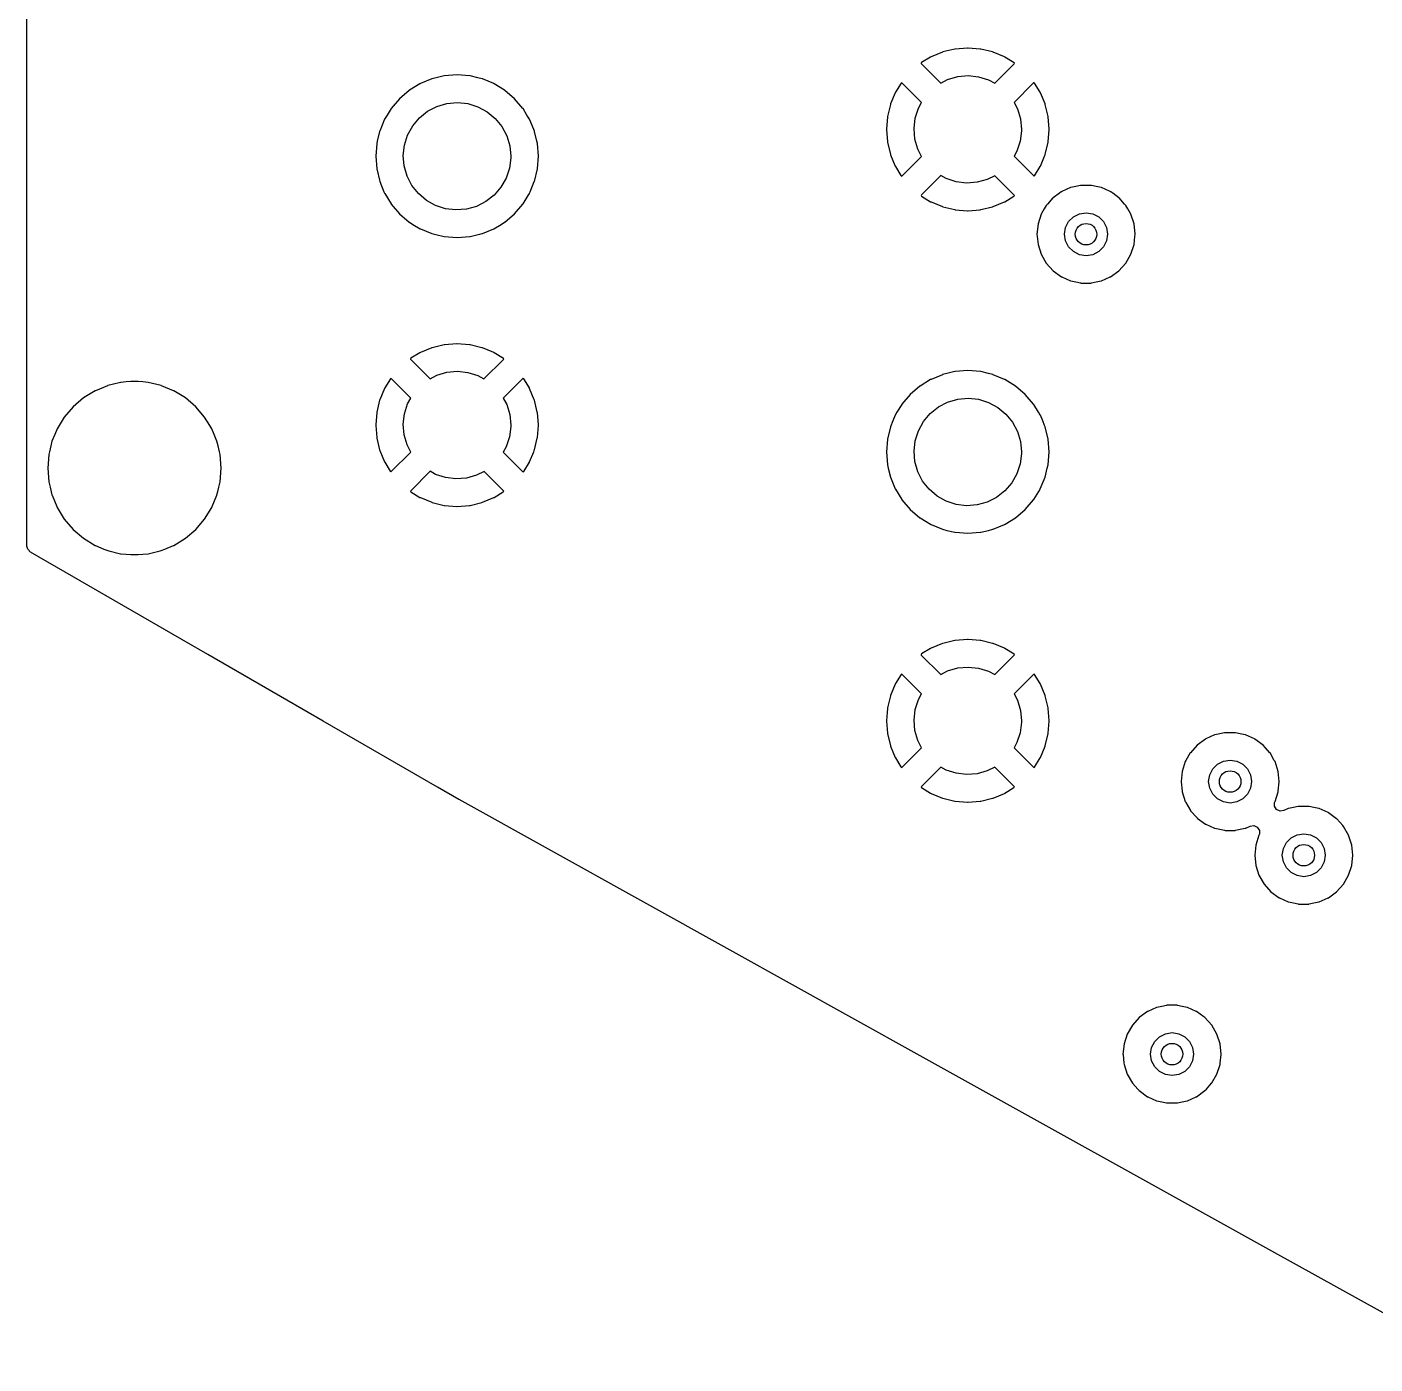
# Model space of a CAD drawing. Extents: x 4.45 to 6.55, y -4.25 to -1.83.
# Drawn here: x 4.449 to 5.436, y -4.251 to -3.271 of the extents above; entities that cross this region are included whole.
import ezdxf

# ---------------------------------------------------------------- set-up
doc = ezdxf.new("R2010")
doc.units = 0
doc.header["$MEASUREMENT"] = 0
doc.layers.add('BLACK', color=7, linetype='CONTINUOUS')

msp = doc.modelspace()

# ---------------------------------------------------------------- linework, layer by layer
at = {"layer": 'BLACK', "linetype": 'CONTINUOUS'}
for p, q in [((4.44882, -3.65166), (4.44882, -2.46346)), ((5.1376, -3.28692), (5.12867, -3.28762)), ((5.13799, -3.28692), (5.1376, -3.28692)), ((5.14692, -3.28762), (5.13799, -3.28692)), ((5.11059, -3.2935), (5.104, -3.29754)), ((5.11094, -3.29332), (5.11059, -3.2935)), ((5.11921, -3.28989), (5.11094, -3.29332)), ((5.11958, -3.28977), (5.11921, -3.28989)), ((5.12829, -3.28768), (5.11958, -3.28977)), ((5.12867, -3.28762), (5.12829, -3.28768)), ((5.1473, -3.28768), (5.14692, -3.28762)), ((5.15601, -3.28977), (5.1473, -3.28768)), ((5.15638, -3.28989), (5.15601, -3.28977)), ((5.16465, -3.29332), (5.15638, -3.28989)), ((5.165, -3.2935), (5.16465, -3.29332)), ((5.17174, -3.29763), (5.165, -3.2935)), ((4.76378, -3.30657), (4.75446, -3.3073)), ((4.7731, -3.3073), (4.76378, -3.30657)), ((5.104, -3.29754), (5.10363, -3.29795)), ((5.10363, -3.29795), (5.10377, -3.29829)), ((5.10377, -3.29829), (5.11805, -3.31257)), ((5.13042, -3.30778), (5.13807, -3.30709)), ((5.13807, -3.30709), (5.14571, -3.30789)), ((5.15753, -3.31258), (5.1717, -3.29841)), ((5.1717, -3.29841), (5.17195, -3.29795)), ((5.17196, -3.29793), (5.17174, -3.29763)), ((5.17195, -3.29795), (5.17196, -3.29793)), ((4.73657, -3.31316), (4.72893, -3.31784)), ((4.73673, -3.31306), (4.73657, -3.31316)), ((4.73691, -3.31299), (4.73673, -3.31306)), ((4.74519, -3.30956), (4.73691, -3.31299)), ((4.73691, -3.31299), (4.73691, -3.31299)), ((4.74537, -3.30948), (4.74519, -3.30956)), ((4.74519, -3.30956), (4.74519, -3.30956)), ((4.74853, -3.30873), (4.74537, -3.30948)), ((4.75427, -3.30735), (4.74853, -3.30873)), ((4.75446, -3.3073), (4.75427, -3.30735)), ((4.75427, -3.30735), (4.75427, -3.30735)), ((4.77329, -3.30735), (4.7731, -3.3073)), ((4.77903, -3.30873), (4.77329, -3.30735)), ((4.77329, -3.30735), (4.77329, -3.30735)), ((4.78219, -3.30948), (4.77903, -3.30873)), ((4.78237, -3.30956), (4.78219, -3.30948)), ((4.79065, -3.31299), (4.78237, -3.30956)), ((4.78237, -3.30956), (4.78237, -3.30956)), ((4.79083, -3.31306), (4.79065, -3.31299)), ((4.79065, -3.31299), (4.79065, -3.31299)), ((4.79099, -3.31316), (4.79083, -3.31306)), ((4.79863, -3.31784), (4.79099, -3.31316)), ((5.08896, -3.31252), (5.08483, -3.31925)), ((5.08926, -3.31229), (5.08896, -3.31252)), ((5.08975, -3.31256), (5.08926, -3.31229)), ((5.10393, -3.32673), (5.08975, -3.31256)), ((5.11805, -3.31257), (5.12305, -3.30995)), ((5.12305, -3.30995), (5.13042, -3.30778)), ((5.14571, -3.30789), (5.15305, -3.31016)), ((5.15305, -3.31016), (5.15753, -3.31258)), ((5.18596, -3.31244), (5.17168, -3.32672)), ((5.1863, -3.31229), (5.18596, -3.31244)), ((5.18672, -3.31266), (5.1863, -3.31229)), ((5.19076, -3.31925), (5.18672, -3.31266)), ((4.72165, -3.32402), (4.71558, -3.33113)), ((4.72876, -3.31795), (4.72165, -3.32402)), ((4.72893, -3.31784), (4.72876, -3.31795)), ((4.72893, -3.31784), (4.72893, -3.31784)), ((4.7564, -3.32747), (4.76405, -3.32677)), ((4.76405, -3.32677), (4.7717, -3.32758)), ((4.7988, -3.31795), (4.79863, -3.31784)), ((4.79863, -3.31784), (4.79863, -3.31784)), ((4.8059, -3.32402), (4.7988, -3.31795)), ((4.81198, -3.33113), (4.8059, -3.32402)), ((5.08466, -3.3196), (5.08123, -3.32787)), ((5.08483, -3.31925), (5.08466, -3.3196)), ((5.10161, -3.33095), (5.10393, -3.32673)), ((5.17168, -3.32672), (5.17419, -3.33145)), ((5.19093, -3.3196), (5.19076, -3.31925)), ((5.19436, -3.32787), (5.19093, -3.3196)), ((4.7126, -3.336), (4.7107, -3.3391)), ((4.71548, -3.33129), (4.7126, -3.336)), ((4.71558, -3.33113), (4.71548, -3.33129)), ((4.71548, -3.33129), (4.71548, -3.33129)), ((4.73623, -3.33801), (4.74222, -3.3332)), ((4.74222, -3.3332), (4.74903, -3.32964)), ((4.74903, -3.32964), (4.7564, -3.32747)), ((4.7717, -3.32758), (4.77904, -3.32985)), ((4.77904, -3.32985), (4.7858, -3.3335)), ((4.7858, -3.3335), (4.79172, -3.3384)), ((4.81208, -3.33129), (4.81198, -3.33113)), ((4.81496, -3.336), (4.81208, -3.33129)), ((4.81208, -3.33129), (4.81208, -3.33129)), ((4.81686, -3.3391), (4.81496, -3.336)), ((5.08111, -3.32824), (5.07902, -3.33695)), ((5.08123, -3.32787), (5.08111, -3.32824)), ((5.09929, -3.33827), (5.10161, -3.33095)), ((5.17419, -3.33145), (5.17642, -3.33881)), ((5.19448, -3.32824), (5.19436, -3.32787)), ((5.19657, -3.33695), (5.19448, -3.32824)), ((4.7107, -3.3391), (4.70712, -3.34773)), ((4.72759, -3.35063), (4.73129, -3.3439)), ((4.73129, -3.3439), (4.73623, -3.33801)), ((4.79172, -3.3384), (4.79657, -3.34435)), ((4.79657, -3.34435), (4.80018, -3.35114)), ((4.81999, -3.34665), (4.81686, -3.3391)), ((5.07896, -3.33733), (5.07826, -3.34626)), ((5.07826, -3.34626), (5.07826, -3.34665)), ((5.07902, -3.33695), (5.07896, -3.33733)), ((5.09843, -3.34591), (5.09929, -3.33827)), ((5.09907, -3.35356), (5.09843, -3.34591)), ((5.17642, -3.33881), (5.17717, -3.34646)), ((5.17717, -3.34646), (5.17715, -3.34756)), ((5.19663, -3.33733), (5.19657, -3.33695)), ((5.19733, -3.34626), (5.19663, -3.33733)), ((5.19733, -3.34665), (5.19733, -3.34626)), ((4.70535, -3.3551), (4.70494, -3.35682)), ((4.70708, -3.34792), (4.70535, -3.3551)), ((4.70712, -3.34773), (4.70708, -3.34792)), ((4.72527, -3.35796), (4.72759, -3.35063)), ((4.80018, -3.35114), (4.8024, -3.35849)), ((4.82044, -3.34773), (4.81999, -3.34665)), ((4.82048, -3.34792), (4.82044, -3.34773)), ((4.82221, -3.3551), (4.82048, -3.34792)), ((4.82262, -3.35682), (4.82221, -3.3551)), ((5.07826, -3.34665), (5.07896, -3.35558)), ((5.07896, -3.35558), (5.07902, -3.35596)), ((5.07902, -3.35596), (5.08111, -3.36467)), ((5.10119, -3.36095), (5.09907, -3.35356)), ((5.17619, -3.35518), (5.17376, -3.36247)), ((5.17715, -3.34756), (5.17619, -3.35518)), ((5.19448, -3.36467), (5.19657, -3.35596)), ((5.19657, -3.35596), (5.19663, -3.35558)), ((5.19663, -3.35558), (5.19733, -3.34665)), ((4.70494, -3.35682), (4.70421, -3.36614)), ((4.70421, -3.36614), (4.70494, -3.37546)), ((4.72441, -3.36559), (4.72527, -3.35796)), ((4.72506, -3.37325), (4.72441, -3.36559)), ((4.8024, -3.35849), (4.80315, -3.36614)), ((4.80315, -3.36614), (4.80313, -3.36724)), ((4.82335, -3.36614), (4.82262, -3.35682)), ((4.82262, -3.37546), (4.82335, -3.36614)), ((5.08111, -3.36467), (5.08123, -3.36504)), ((5.08123, -3.36504), (5.08466, -3.37331)), ((5.08963, -3.38048), (5.1039, -3.36621)), ((5.1039, -3.36621), (5.10119, -3.36095)), ((5.17376, -3.36247), (5.17166, -3.36618)), ((5.17166, -3.36618), (5.18584, -3.38036)), ((5.19093, -3.37331), (5.1939, -3.36614)), ((5.1939, -3.36614), (5.19436, -3.36504)), ((5.19436, -3.36504), (5.19448, -3.36467)), ((4.70494, -3.37546), (4.70712, -3.38455)), ((4.72717, -3.38063), (4.72506, -3.37325)), ((4.80217, -3.37486), (4.79975, -3.38216)), ((4.80313, -3.36724), (4.80217, -3.37486)), ((4.82044, -3.38455), (4.82262, -3.37546)), ((5.08466, -3.37331), (5.08483, -3.37366)), ((5.08483, -3.37366), (5.08888, -3.38025)), ((5.18663, -3.3804), (5.19076, -3.37366)), ((5.19076, -3.37366), (5.19093, -3.37331)), ((4.70712, -3.38455), (4.7072, -3.38473)), ((4.7072, -3.38473), (4.7072, -3.38473)), ((4.7072, -3.38473), (4.71024, -3.39208)), ((4.73069, -3.38747), (4.72717, -3.38063)), ((4.79975, -3.38216), (4.79595, -3.38884)), ((4.81732, -3.39208), (4.82036, -3.38473)), ((4.82036, -3.38473), (4.82044, -3.38455)), ((4.82036, -3.38473), (4.82036, -3.38473)), ((5.08888, -3.38025), (5.08929, -3.38063)), ((5.08929, -3.38063), (5.08963, -3.38048)), ((5.11807, -3.38032), (5.10389, -3.3945)), ((5.12203, -3.38253), (5.11807, -3.38032)), ((5.12934, -3.38491), (5.12203, -3.38253)), ((5.13697, -3.38582), (5.12934, -3.38491)), ((5.14463, -3.38523), (5.13697, -3.38582)), ((5.15203, -3.38316), (5.14463, -3.38523)), ((5.15756, -3.38037), (5.15203, -3.38316)), ((5.17182, -3.39462), (5.15756, -3.38037)), ((5.18584, -3.38036), (5.18633, -3.38062)), ((5.18633, -3.38062), (5.18663, -3.3804)), ((4.71024, -3.39208), (4.7107, -3.39319)), ((4.7107, -3.39319), (4.7108, -3.39335)), ((4.7108, -3.39335), (4.71548, -3.40099)), ((4.73546, -3.39349), (4.73069, -3.38747)), ((4.74131, -3.39847), (4.73546, -3.39349)), ((4.79093, -3.39465), (4.78488, -3.39938)), ((4.79595, -3.38884), (4.79093, -3.39465)), ((4.81208, -3.40099), (4.81576, -3.39499)), ((4.81576, -3.39499), (4.81676, -3.39335)), ((4.81676, -3.39335), (4.81686, -3.39319)), ((4.81686, -3.39319), (4.81732, -3.39208)), ((5.10389, -3.3945), (5.10363, -3.39499)), ((5.10363, -3.39499), (5.10385, -3.39529)), ((5.10385, -3.39529), (5.11059, -3.39942)), ((5.165, -3.39942), (5.17159, -3.39538)), ((5.17159, -3.39538), (5.17196, -3.39496)), ((5.17196, -3.39496), (5.17182, -3.39462)), ((5.20491, -3.39319), (5.20034, -3.3965)), ((5.20622, -3.39223), (5.20491, -3.39319)), ((5.20643, -3.39208), (5.20622, -3.39223)), ((5.20622, -3.39223), (5.20622, -3.39223)), ((5.20666, -3.39198), (5.20643, -3.39208)), ((5.21306, -3.38913), (5.20666, -3.39198)), ((5.20666, -3.39198), (5.20666, -3.39198)), ((5.2133, -3.38902), (5.21306, -3.38913)), ((5.21306, -3.38913), (5.21306, -3.38913)), ((5.21697, -3.38824), (5.2133, -3.38902)), ((5.2204, -3.38751), (5.21697, -3.38824)), ((5.22065, -3.38746), (5.2204, -3.38751)), ((5.2204, -3.38751), (5.2204, -3.38751)), ((5.22817, -3.38746), (5.22065, -3.38746)), ((5.22842, -3.38751), (5.22817, -3.38746)), ((5.23185, -3.38824), (5.22842, -3.38751)), ((5.22842, -3.38751), (5.22842, -3.38751)), ((5.23552, -3.38902), (5.23185, -3.38824)), ((5.23576, -3.38913), (5.23552, -3.38902)), ((5.24215, -3.39198), (5.23576, -3.38913)), ((5.23576, -3.38913), (5.23576, -3.38913)), ((5.24239, -3.39208), (5.24215, -3.39198)), ((5.24215, -3.39198), (5.24215, -3.39198)), ((5.2426, -3.39223), (5.24239, -3.39208)), ((5.24391, -3.39319), (5.2426, -3.39223)), ((5.2426, -3.39223), (5.2426, -3.39223)), ((5.24847, -3.3965), (5.24391, -3.39319)), ((4.71548, -3.40099), (4.71548, -3.40099)), ((4.71548, -3.40099), (4.71558, -3.40116)), ((4.71558, -3.40116), (4.72165, -3.40827)), ((4.74802, -3.40222), (4.74131, -3.39847)), ((4.75533, -3.40459), (4.74802, -3.40222)), ((4.76296, -3.4055), (4.75533, -3.40459)), ((4.77062, -3.40491), (4.76296, -3.4055)), ((4.77802, -3.40285), (4.77062, -3.40491)), ((4.78488, -3.39938), (4.77802, -3.40285)), ((4.8059, -3.40827), (4.81198, -3.40116)), ((4.81198, -3.40116), (4.81208, -3.40099)), ((4.81208, -3.40099), (4.81208, -3.40099)), ((5.11059, -3.39942), (5.11094, -3.39959)), ((5.11094, -3.39959), (5.11921, -3.40302)), ((5.11921, -3.40302), (5.11958, -3.40314)), ((5.11958, -3.40314), (5.12829, -3.40523)), ((5.12829, -3.40523), (5.12867, -3.40529)), ((5.12867, -3.40529), (5.1376, -3.406)), ((5.13799, -3.406), (5.14692, -3.40529)), ((5.14692, -3.40529), (5.1473, -3.40523)), ((5.1473, -3.40523), (5.15601, -3.40314)), ((5.15601, -3.40314), (5.15638, -3.40302)), ((5.15638, -3.40302), (5.16465, -3.39959)), ((5.16465, -3.39959), (5.165, -3.39942)), ((5.19385, -3.40463), (5.19183, -3.40812)), ((5.19531, -3.40209), (5.19385, -3.40463)), ((5.19615, -3.40116), (5.19531, -3.40209)), ((5.20017, -3.39669), (5.19615, -3.40116)), ((5.20034, -3.3965), (5.20017, -3.39669)), ((5.20017, -3.39669), (5.20017, -3.39669)), ((5.24865, -3.39669), (5.24847, -3.3965)), ((5.25267, -3.40116), (5.24865, -3.39669)), ((5.24865, -3.39669), (5.24865, -3.39669)), ((5.25351, -3.40209), (5.25267, -3.40116)), ((5.25497, -3.40463), (5.25351, -3.40209)), ((5.25699, -3.40812), (5.25497, -3.40463)), ((4.72165, -3.40827), (4.72876, -3.41434)), ((4.72876, -3.41434), (4.72893, -3.41444)), ((4.72893, -3.41444), (4.72893, -3.41444)), ((4.72893, -3.41444), (4.73149, -3.41601)), ((4.79607, -3.41601), (4.79863, -3.41444)), ((4.79863, -3.41444), (4.7988, -3.41434)), ((4.79863, -3.41444), (4.79863, -3.41444)), ((4.7988, -3.41434), (4.8059, -3.40827)), ((5.1376, -3.406), (5.13799, -3.406)), ((5.19155, -3.4086), (5.18923, -3.41575)), ((5.19183, -3.40812), (5.19155, -3.4086)), ((5.20943, -3.41836), (5.21167, -3.41397)), ((5.21167, -3.41397), (5.21515, -3.41049)), ((5.21515, -3.41049), (5.21954, -3.40825)), ((5.21954, -3.40825), (5.22441, -3.40748)), ((5.22441, -3.40748), (5.22928, -3.40825)), ((5.22928, -3.40825), (5.23367, -3.41049)), ((5.23367, -3.41049), (5.23715, -3.41397)), ((5.23715, -3.41397), (5.23939, -3.41836)), ((5.25726, -3.4086), (5.25699, -3.40812)), ((5.25959, -3.41575), (5.25726, -3.4086)), ((4.73149, -3.41601), (4.73673, -3.41922)), ((4.73673, -3.41922), (4.73691, -3.4193)), ((4.73691, -3.4193), (4.73691, -3.4193)), ((4.73691, -3.4193), (4.74519, -3.42272)), ((4.74519, -3.42272), (4.74537, -3.4228)), ((4.74537, -3.4228), (4.74823, -3.42349)), ((4.74823, -3.42349), (4.75427, -3.42494)), ((4.75427, -3.42494), (4.75427, -3.42494)), ((4.75427, -3.42494), (4.75446, -3.42498)), ((4.75446, -3.42498), (4.76378, -3.42572)), ((4.76378, -3.42572), (4.7731, -3.42498)), ((4.7731, -3.42498), (4.77329, -3.42494)), ((4.77329, -3.42494), (4.77933, -3.42349)), ((4.77329, -3.42494), (4.77329, -3.42494)), ((4.77933, -3.42349), (4.7804, -3.42323)), ((4.7804, -3.42323), (4.78219, -3.4228)), ((4.78219, -3.4228), (4.78237, -3.42272)), ((4.78237, -3.42272), (4.79065, -3.4193)), ((4.79065, -3.4193), (4.79083, -3.41922)), ((4.79065, -3.4193), (4.79065, -3.4193)), ((4.79083, -3.41922), (4.79607, -3.41601)), ((5.18923, -3.41575), (5.18844, -3.42323)), ((5.18844, -3.42323), (5.18847, -3.42349)), ((5.18847, -3.42349), (5.18863, -3.425)), ((5.18863, -3.425), (5.18923, -3.43071)), ((5.20866, -3.42323), (5.20943, -3.41836)), ((5.20943, -3.42809), (5.20866, -3.42323)), ((5.23939, -3.41836), (5.24016, -3.42323)), ((5.24016, -3.42323), (5.23939, -3.42809)), ((5.26037, -3.42323), (5.25959, -3.41575)), ((5.25959, -3.43071), (5.26019, -3.425)), ((5.26019, -3.425), (5.26035, -3.42349)), ((5.26035, -3.42349), (5.26037, -3.42323)), ((5.18923, -3.43071), (5.19155, -3.43786)), ((5.21167, -3.43248), (5.20943, -3.42809)), ((5.21515, -3.43597), (5.21167, -3.43248)), ((5.23715, -3.43248), (5.23367, -3.43597)), ((5.23939, -3.42809), (5.23715, -3.43248)), ((5.25726, -3.43786), (5.25959, -3.43071)), ((5.19155, -3.43786), (5.19531, -3.44437)), ((5.19531, -3.44437), (5.20034, -3.44996)), ((5.21954, -3.43821), (5.21515, -3.43597)), ((5.22441, -3.43898), (5.21954, -3.43821)), ((5.22928, -3.43821), (5.22441, -3.43898)), ((5.23367, -3.43597), (5.22928, -3.43821)), ((5.24847, -3.44996), (5.25351, -3.44437)), ((5.25351, -3.44437), (5.25726, -3.43786)), ((5.20034, -3.44996), (5.20643, -3.45437)), ((5.20643, -3.45437), (5.20666, -3.45448)), ((5.20666, -3.45448), (5.20666, -3.45448)), ((5.20666, -3.45448), (5.21306, -3.45733)), ((5.23576, -3.45733), (5.24215, -3.45448)), ((5.24215, -3.45448), (5.24239, -3.45437)), ((5.24215, -3.45448), (5.24215, -3.45448)), ((5.24239, -3.45437), (5.24847, -3.44996)), ((5.21306, -3.45733), (5.2133, -3.45743)), ((5.2133, -3.45743), (5.21697, -3.45821)), ((5.21697, -3.45821), (5.2204, -3.45894)), ((5.2204, -3.45894), (5.2204, -3.45894)), ((5.2204, -3.45894), (5.22065, -3.459)), ((5.22065, -3.459), (5.22817, -3.459)), ((5.22817, -3.459), (5.22842, -3.45894)), ((5.22842, -3.45894), (5.23185, -3.45821)), ((5.22842, -3.45894), (5.22842, -3.45894)), ((5.23185, -3.45821), (5.23552, -3.45743)), ((5.23552, -3.45743), (5.23576, -3.45733)), ((4.75427, -3.50422), (4.74557, -3.50631)), ((4.75466, -3.50416), (4.75427, -3.50422)), ((4.76359, -3.50345), (4.75466, -3.50416)), ((4.76397, -3.50345), (4.76359, -3.50345)), ((4.7729, -3.50416), (4.76397, -3.50345)), ((4.77329, -3.50422), (4.7729, -3.50416)), ((4.78199, -3.50631), (4.77329, -3.50422)), ((4.72998, -3.51407), (4.72961, -3.51448)), ((4.73658, -3.51003), (4.72998, -3.51407)), ((4.73692, -3.50985), (4.73658, -3.51003)), ((4.7452, -3.50643), (4.73692, -3.50985)), ((4.74557, -3.50631), (4.7452, -3.50643)), ((4.78236, -3.50643), (4.78199, -3.50631)), ((4.79064, -3.50985), (4.78236, -3.50643)), ((4.79098, -3.51003), (4.79064, -3.50985)), ((4.79772, -3.51416), (4.79098, -3.51003)), ((4.79795, -3.51446), (4.79772, -3.51416)), ((4.79793, -3.51448), (4.79795, -3.51446)), ((4.72961, -3.51448), (4.72976, -3.51483)), ((4.72976, -3.51483), (4.74403, -3.5291)), ((4.74903, -3.52649), (4.7564, -3.52432)), ((4.7564, -3.52432), (4.76405, -3.52362)), ((4.76405, -3.52362), (4.7717, -3.52443)), ((4.78351, -3.52912), (4.79768, -3.51495)), ((4.79768, -3.51495), (4.79793, -3.51448)), ((5.12829, -3.52388), (5.12254, -3.52526)), ((5.12848, -3.52384), (5.12829, -3.52388)), ((5.12829, -3.52388), (5.12829, -3.52388)), ((5.1378, -3.5231), (5.12848, -3.52384)), ((5.14711, -3.52384), (5.1378, -3.5231)), ((5.1473, -3.52388), (5.14711, -3.52384)), ((5.15305, -3.52526), (5.1473, -3.52388)), ((5.1473, -3.52388), (5.1473, -3.52388)), ((4.50775, -3.53415), (4.4989, -3.53781)), ((4.50793, -3.53407), (4.50775, -3.53415)), ((4.50775, -3.53415), (4.50775, -3.53415)), ((4.51126, -3.53327), (4.50793, -3.53407)), ((4.51743, -3.53179), (4.51126, -3.53327)), ((4.51762, -3.53175), (4.51743, -3.53179)), ((4.51743, -3.53179), (4.51743, -3.53179)), ((4.52155, -3.53144), (4.51762, -3.53175)), ((4.52497, -3.53117), (4.52155, -3.53144)), ((4.52507, -3.53116), (4.52497, -3.53117)), ((4.52497, -3.53117), (4.52497, -3.53117)), ((4.53005, -3.53116), (4.52507, -3.53116)), ((4.53014, -3.53117), (4.53005, -3.53116)), ((4.53357, -3.53144), (4.53014, -3.53117)), ((4.53014, -3.53117), (4.53014, -3.53117)), ((4.5375, -3.53175), (4.53357, -3.53144)), ((4.53769, -3.53179), (4.5375, -3.53175)), ((4.54386, -3.53327), (4.53769, -3.53179)), ((4.53769, -3.53179), (4.53769, -3.53179)), ((4.54719, -3.53407), (4.54386, -3.53327)), ((4.54737, -3.53415), (4.54719, -3.53407)), ((4.55622, -3.53781), (4.54737, -3.53415)), ((4.54737, -3.53415), (4.54737, -3.53415)), ((4.71495, -3.52905), (4.71082, -3.53579)), ((4.71525, -3.52883), (4.71495, -3.52905)), ((4.71574, -3.52909), (4.71525, -3.52883)), ((4.72991, -3.54327), (4.71574, -3.52909)), ((4.74403, -3.5291), (4.74903, -3.52649)), ((4.7717, -3.52443), (4.77904, -3.5267)), ((4.77904, -3.5267), (4.78351, -3.52912)), ((4.81194, -3.52897), (4.79766, -3.54325)), ((4.81229, -3.52882), (4.81194, -3.52897)), ((4.8127, -3.5292), (4.81229, -3.52882)), ((4.81674, -3.53579), (4.8127, -3.5292)), ((5.11058, -3.5297), (5.10294, -3.53438)), ((5.11075, -3.5296), (5.11058, -3.5297)), ((5.11093, -3.52952), (5.11075, -3.5296)), ((5.11921, -3.52609), (5.11093, -3.52952)), ((5.11093, -3.52952), (5.11093, -3.52952)), ((5.11939, -3.52602), (5.11921, -3.52609)), ((5.11921, -3.52609), (5.11921, -3.52609)), ((5.12254, -3.52526), (5.11939, -3.52602)), ((5.1562, -3.52602), (5.15305, -3.52526)), ((5.15638, -3.52609), (5.1562, -3.52602)), ((5.16466, -3.52952), (5.15638, -3.52609)), ((5.15638, -3.52609), (5.15638, -3.52609)), ((5.16484, -3.5296), (5.16466, -3.52952)), ((5.16466, -3.52952), (5.16466, -3.52952)), ((5.16501, -3.5297), (5.16484, -3.5296)), ((5.17265, -3.53438), (5.16501, -3.5297)), ((4.49022, -3.5431), (4.48264, -3.54957)), ((4.49872, -3.53789), (4.49022, -3.5431)), ((4.4989, -3.53781), (4.49872, -3.53789)), ((4.4989, -3.53781), (4.4989, -3.53781)), ((4.5564, -3.53789), (4.55622, -3.53781)), ((4.55622, -3.53781), (4.55622, -3.53781)), ((4.5649, -3.5431), (4.5564, -3.53789)), ((4.57248, -3.54957), (4.5649, -3.5431)), ((4.71064, -3.53614), (4.70722, -3.54441)), ((4.71082, -3.53579), (4.71064, -3.53614)), ((4.72759, -3.54748), (4.72991, -3.54327)), ((4.79766, -3.54325), (4.80018, -3.54799)), ((4.81692, -3.53614), (4.81674, -3.53579)), ((4.82034, -3.54441), (4.81692, -3.53614)), ((5.09567, -3.54055), (5.0896, -3.54766)), ((5.10278, -3.53448), (5.09567, -3.54055)), ((5.10294, -3.53438), (5.10278, -3.53448)), ((5.10294, -3.53438), (5.10294, -3.53438)), ((5.12305, -3.54617), (5.13042, -3.544)), ((5.13042, -3.544), (5.13807, -3.54331)), ((5.13807, -3.54331), (5.14571, -3.54411)), ((5.17281, -3.53448), (5.17265, -3.53438)), ((5.17265, -3.53438), (5.17265, -3.53438)), ((5.17992, -3.54055), (5.17281, -3.53448)), ((5.18599, -3.54766), (5.17992, -3.54055)), ((4.48264, -3.54957), (4.47617, -3.55715)), ((4.57895, -3.55715), (4.57248, -3.54957)), ((4.70494, -3.55387), (4.70424, -3.5628)), ((4.705, -3.55349), (4.70494, -3.55387)), ((4.7071, -3.54478), (4.705, -3.55349)), ((4.70722, -3.54441), (4.7071, -3.54478)), ((4.72527, -3.55481), (4.72759, -3.54748)), ((4.80018, -3.54799), (4.8024, -3.55535)), ((4.82046, -3.54478), (4.82034, -3.54441)), ((4.82255, -3.55349), (4.82046, -3.54478)), ((4.82262, -3.55387), (4.82255, -3.55349)), ((4.82332, -3.5628), (4.82262, -3.55387)), ((5.08593, -3.55366), (5.08471, -3.55563)), ((5.0895, -3.54783), (5.08593, -3.55366)), ((5.0896, -3.54766), (5.0895, -3.54783)), ((5.0895, -3.54783), (5.0895, -3.54783)), ((5.11025, -3.55455), (5.11624, -3.54973)), ((5.11624, -3.54973), (5.12305, -3.54617)), ((5.14571, -3.54411), (5.15305, -3.54638)), ((5.15305, -3.54638), (5.15981, -3.55004)), ((5.15981, -3.55004), (5.16573, -3.55494)), ((5.18609, -3.54783), (5.18599, -3.54766)), ((5.18966, -3.55366), (5.18609, -3.54783)), ((5.18609, -3.54783), (5.18609, -3.54783)), ((5.19088, -3.55563), (5.18966, -3.55366)), ((4.47617, -3.55715), (4.47096, -3.56565)), ((4.58265, -3.56319), (4.57895, -3.55715)), ((4.58416, -3.56565), (4.58265, -3.56319)), ((4.70424, -3.5628), (4.70424, -3.56319)), ((4.70424, -3.56319), (4.70494, -3.57211)), ((4.72441, -3.56244), (4.72527, -3.55481)), ((4.72506, -3.5701), (4.72441, -3.56244)), ((4.8024, -3.55535), (4.80315, -3.56299)), ((4.80315, -3.56299), (4.80313, -3.56409)), ((4.82262, -3.57211), (4.82332, -3.56319)), ((4.82332, -3.56319), (4.82332, -3.5628)), ((5.08294, -3.55992), (5.08114, -3.56427)), ((5.08464, -3.55581), (5.08294, -3.55992)), ((5.08471, -3.55563), (5.08464, -3.55581)), ((5.08464, -3.55581), (5.08464, -3.55581)), ((5.10161, -3.56717), (5.10531, -3.56043)), ((5.10531, -3.56043), (5.11025, -3.55455)), ((5.16573, -3.55494), (5.17059, -3.56089)), ((5.17059, -3.56089), (5.17419, -3.56767)), ((5.19095, -3.55581), (5.19088, -3.55563)), ((5.19265, -3.55992), (5.19095, -3.55581)), ((5.19095, -3.55581), (5.19095, -3.55581)), ((5.194, -3.56319), (5.19265, -3.55992)), ((5.19445, -3.56427), (5.194, -3.56319)), ((4.46925, -3.56977), (4.46715, -3.57486)), ((4.47089, -3.56583), (4.46925, -3.56977)), ((4.47096, -3.56565), (4.47089, -3.56583)), ((4.47089, -3.56583), (4.47089, -3.56583)), ((4.58423, -3.56583), (4.58416, -3.56565)), ((4.58586, -3.56977), (4.58423, -3.56583)), ((4.58423, -3.56583), (4.58423, -3.56583)), ((4.58797, -3.57486), (4.58586, -3.56977)), ((4.70494, -3.57211), (4.705, -3.5725)), ((4.705, -3.5725), (4.7071, -3.58121)), ((4.72717, -3.57749), (4.72506, -3.5701)), ((4.80217, -3.57171), (4.79975, -3.57901)), ((4.80313, -3.56409), (4.80217, -3.57171)), ((4.82046, -3.58121), (4.82255, -3.5725)), ((4.82255, -3.5725), (4.82262, -3.57211)), ((5.07896, -3.57336), (5.07822, -3.58268)), ((5.08114, -3.56427), (5.07896, -3.57336)), ((5.09929, -3.57449), (5.10161, -3.56717)), ((5.17419, -3.56767), (5.17642, -3.57503)), ((5.19664, -3.57336), (5.19445, -3.56427)), ((5.19737, -3.58268), (5.19664, -3.57336)), ((4.46532, -3.58248), (4.46482, -3.58455)), ((4.46635, -3.57819), (4.46532, -3.58248)), ((4.46715, -3.57486), (4.46635, -3.57819)), ((4.58877, -3.57819), (4.58797, -3.57486)), ((4.5898, -3.58248), (4.58877, -3.57819)), ((4.5903, -3.58455), (4.5898, -3.58248)), ((4.7071, -3.58121), (4.70722, -3.58158)), ((4.70722, -3.58158), (4.71064, -3.58985)), ((4.71562, -3.59701), (4.72988, -3.58275)), ((4.72988, -3.58275), (4.72717, -3.57749)), ((4.79975, -3.57901), (4.79764, -3.58271)), ((4.79764, -3.58271), (4.81182, -3.59689)), ((4.81692, -3.58985), (4.81989, -3.58268)), ((4.81989, -3.58268), (4.82034, -3.58158)), ((4.82034, -3.58158), (4.82046, -3.58121)), ((5.07822, -3.58268), (5.07896, -3.592)), ((5.09843, -3.58213), (5.09929, -3.57449)), ((5.09907, -3.58978), (5.09843, -3.58213)), ((5.17642, -3.57503), (5.17717, -3.58268)), ((5.17717, -3.58268), (5.17715, -3.58378)), ((5.19664, -3.592), (5.19737, -3.58268)), ((4.46482, -3.58455), (4.46404, -3.59449)), ((4.59108, -3.59449), (4.5903, -3.58455)), ((4.71064, -3.58985), (4.71082, -3.5902)), ((4.71082, -3.5902), (4.71486, -3.59679)), ((4.81261, -3.59693), (4.81674, -3.5902)), ((4.81674, -3.5902), (4.81692, -3.58985)), ((5.07896, -3.592), (5.079, -3.59219)), ((5.079, -3.59219), (5.079, -3.59219)), ((5.079, -3.59219), (5.07955, -3.59449)), ((5.10119, -3.59717), (5.09907, -3.58978)), ((5.17619, -3.5914), (5.17376, -3.59869)), ((5.17715, -3.58378), (5.17619, -3.5914)), ((5.19604, -3.59449), (5.19659, -3.59219)), ((5.19659, -3.59219), (5.19664, -3.592)), ((5.19659, -3.59219), (5.19659, -3.59219)), ((4.46404, -3.59449), (4.46482, -3.60443)), ((4.5903, -3.60443), (4.59108, -3.59449)), ((4.71486, -3.59679), (4.71527, -3.59716)), ((4.71527, -3.59716), (4.71562, -3.59701)), ((4.74406, -3.59686), (4.72988, -3.61104)), ((4.74802, -3.59907), (4.74406, -3.59686)), ((4.75533, -3.60144), (4.74802, -3.59907)), ((4.76296, -3.60235), (4.75533, -3.60144)), ((4.77062, -3.60176), (4.76296, -3.60235)), ((4.77802, -3.5997), (4.77062, -3.60176)), ((4.78355, -3.5969), (4.77802, -3.5997)), ((4.7978, -3.61115), (4.78355, -3.5969)), ((4.81182, -3.59689), (4.81231, -3.59716)), ((4.81231, -3.59716), (4.81261, -3.59693)), ((5.07955, -3.59449), (5.08114, -3.60109)), ((5.08114, -3.60109), (5.08471, -3.60972)), ((5.1047, -3.604), (5.10119, -3.59717)), ((5.17376, -3.59869), (5.16997, -3.60537)), ((5.19088, -3.60972), (5.19445, -3.60109)), ((5.19445, -3.60109), (5.19604, -3.59449)), ((4.46482, -3.60443), (4.46486, -3.60461)), ((4.46486, -3.60461), (4.46486, -3.60461)), ((4.46486, -3.60461), (4.46581, -3.60855)), ((4.46581, -3.60855), (4.46715, -3.61412)), ((4.58797, -3.61412), (4.5886, -3.61152)), ((4.5886, -3.61152), (4.58931, -3.60855)), ((4.58931, -3.60855), (4.59025, -3.60461)), ((4.59025, -3.60461), (4.5903, -3.60443)), ((4.59025, -3.60461), (4.59025, -3.60461)), ((4.72988, -3.61104), (4.72961, -3.61152)), ((4.72961, -3.61152), (4.72984, -3.61182)), ((4.72984, -3.61182), (4.73658, -3.61595)), ((4.79098, -3.61595), (4.79758, -3.61191)), ((4.79758, -3.61191), (4.79795, -3.6115)), ((4.79795, -3.6115), (4.7978, -3.61115)), ((5.08471, -3.60972), (5.08482, -3.60989)), ((5.08482, -3.60989), (5.0895, -3.61753)), ((5.10947, -3.61003), (5.1047, -3.604)), ((5.11533, -3.61501), (5.10947, -3.61003)), ((5.16495, -3.61119), (5.15889, -3.61592)), ((5.16997, -3.60537), (5.16495, -3.61119)), ((5.18609, -3.61753), (5.18977, -3.61152)), ((5.18977, -3.61152), (5.19077, -3.60989)), ((5.19077, -3.60989), (5.19088, -3.60972)), ((4.46715, -3.61412), (4.46722, -3.6143)), ((4.46722, -3.6143), (4.46722, -3.6143)), ((4.46722, -3.6143), (4.47063, -3.62253)), ((4.47063, -3.62253), (4.47096, -3.62333)), ((4.58416, -3.62333), (4.58449, -3.62253)), ((4.58449, -3.62253), (4.5879, -3.6143)), ((4.5879, -3.6143), (4.58797, -3.61412)), ((4.5879, -3.6143), (4.5879, -3.6143)), ((4.73658, -3.61595), (4.73692, -3.61613)), ((4.73692, -3.61613), (4.7452, -3.61956)), ((4.7452, -3.61956), (4.74557, -3.61968)), ((4.74557, -3.61968), (4.75427, -3.62177)), ((4.75427, -3.62177), (4.75466, -3.62183)), ((4.75466, -3.62183), (4.76359, -3.62253)), ((4.76359, -3.62253), (4.76397, -3.62253)), ((4.76397, -3.62253), (4.7729, -3.62183)), ((4.7729, -3.62183), (4.77329, -3.62177)), ((4.77329, -3.62177), (4.78199, -3.61968)), ((4.78199, -3.61968), (4.78236, -3.61956)), ((4.78236, -3.61956), (4.79064, -3.61613)), ((4.79064, -3.61613), (4.79098, -3.61595)), ((5.0895, -3.61753), (5.0895, -3.61753)), ((5.0895, -3.61753), (5.0896, -3.61769)), ((5.0896, -3.61769), (5.09567, -3.6248)), ((5.12203, -3.61875), (5.11533, -3.61501)), ((5.12934, -3.62113), (5.12203, -3.61875)), ((5.13697, -3.62204), (5.12934, -3.62113)), ((5.14463, -3.62145), (5.13697, -3.62204)), ((5.15203, -3.61938), (5.14463, -3.62145)), ((5.15889, -3.61592), (5.15203, -3.61938)), ((5.17992, -3.6248), (5.18599, -3.61769)), ((5.18599, -3.61769), (5.18609, -3.61753)), ((5.18609, -3.61753), (5.18609, -3.61753)), ((4.47096, -3.62333), (4.47617, -3.63183)), ((4.47617, -3.63183), (4.48264, -3.63941)), ((4.57248, -3.63941), (4.57895, -3.63183)), ((4.57895, -3.63183), (4.58416, -3.62333)), ((5.09567, -3.6248), (5.10278, -3.63087)), ((5.10278, -3.63087), (5.10294, -3.63097)), ((5.10294, -3.63097), (5.10294, -3.63097)), ((5.10294, -3.63097), (5.11049, -3.6356)), ((5.1651, -3.6356), (5.17265, -3.63097)), ((5.17265, -3.63097), (5.17281, -3.63087)), ((5.17265, -3.63097), (5.17265, -3.63097)), ((5.17281, -3.63087), (5.17992, -3.6248)), ((4.48264, -3.63941), (4.49022, -3.64588)), ((4.5649, -3.64588), (4.57248, -3.63941)), ((5.11049, -3.6356), (5.11075, -3.63576)), ((5.11075, -3.63576), (5.11093, -3.63583)), ((5.11093, -3.63583), (5.11093, -3.63583)), ((5.11093, -3.63583), (5.11921, -3.63926)), ((5.11921, -3.63926), (5.11939, -3.63933)), ((5.11939, -3.63933), (5.12254, -3.64009)), ((5.12254, -3.64009), (5.12829, -3.64147)), ((5.12829, -3.64147), (5.12829, -3.64147)), ((5.12829, -3.64147), (5.12848, -3.64152)), ((5.12848, -3.64152), (5.1378, -3.64225)), ((5.1378, -3.64225), (5.14711, -3.64152)), ((5.14711, -3.64152), (5.1473, -3.64147)), ((5.1473, -3.64147), (5.15305, -3.64009)), ((5.1473, -3.64147), (5.1473, -3.64147)), ((5.15305, -3.64009), (5.1562, -3.63933)), ((5.1562, -3.63933), (5.15638, -3.63926)), ((5.15638, -3.63926), (5.16466, -3.63583)), ((5.16466, -3.63583), (5.16484, -3.63576)), ((5.16466, -3.63583), (5.16466, -3.63583)), ((5.16484, -3.63576), (5.1651, -3.6356)), ((4.44937, -3.65393), (4.44882, -3.65166)), ((4.49022, -3.64588), (4.49872, -3.65109)), ((4.49872, -3.65109), (4.4989, -3.65116)), ((4.4989, -3.65116), (4.4989, -3.65116)), ((4.4989, -3.65116), (4.50521, -3.65378)), ((4.5499, -3.65378), (4.55622, -3.65116)), ((4.55622, -3.65116), (4.5564, -3.65109)), ((4.55622, -3.65116), (4.55622, -3.65116)), ((4.5564, -3.65109), (4.5649, -3.64588)), ((4.4513, -3.65595), (4.44937, -3.65393)), ((4.58132, -3.73102), (4.4513, -3.65595)), ((4.50521, -3.65378), (4.50793, -3.6549)), ((4.50793, -3.6549), (4.50875, -3.6551)), ((4.50875, -3.6551), (4.51743, -3.65718)), ((4.51743, -3.65718), (4.51743, -3.65718)), ((4.51743, -3.65718), (4.51762, -3.65723)), ((4.51762, -3.65723), (4.52155, -3.65754)), ((4.52155, -3.65754), (4.52497, -3.65781)), ((4.52497, -3.65781), (4.52497, -3.65781)), ((4.52497, -3.65781), (4.52507, -3.65781)), ((4.52507, -3.65781), (4.53005, -3.65781)), ((4.53005, -3.65781), (4.53014, -3.65781)), ((4.53014, -3.65781), (4.53357, -3.65754)), ((4.53014, -3.65781), (4.53014, -3.65781)), ((4.53357, -3.65754), (4.5375, -3.65723)), ((4.5375, -3.65723), (4.53769, -3.65718)), ((4.53769, -3.65718), (4.54637, -3.6551)), ((4.53769, -3.65718), (4.53769, -3.65718)), ((4.54637, -3.6551), (4.54719, -3.6549)), ((4.54719, -3.6549), (4.5499, -3.65378)), ((5.12829, -3.72075), (5.11958, -3.72284)), ((5.12867, -3.72069), (5.12829, -3.72075)), ((5.1376, -3.71999), (5.12867, -3.72069)), ((5.13799, -3.71999), (5.1376, -3.71999)), ((5.14692, -3.72069), (5.13799, -3.71999)), ((5.1473, -3.72075), (5.14692, -3.72069)), ((5.15601, -3.72284), (5.1473, -3.72075)), ((4.66567, -3.77972), (4.58132, -3.73102)), ((5.104, -3.73061), (5.10363, -3.73102)), ((5.10363, -3.73102), (5.10377, -3.73136)), ((5.10377, -3.73136), (5.11805, -3.74564)), ((5.11059, -3.72657), (5.104, -3.73061)), ((5.11094, -3.72639), (5.11059, -3.72657)), ((5.11921, -3.72296), (5.11094, -3.72639)), ((5.11958, -3.72284), (5.11921, -3.72296)), ((5.15638, -3.72296), (5.15601, -3.72284)), ((5.16465, -3.72639), (5.15638, -3.72296)), ((5.15753, -3.74565), (5.1717, -3.73148)), ((5.165, -3.72657), (5.16465, -3.72639)), ((5.17174, -3.7307), (5.165, -3.72657)), ((5.1717, -3.73148), (5.17195, -3.73102)), ((5.17196, -3.731), (5.17174, -3.7307)), ((5.17195, -3.73102), (5.17196, -3.731)), ((5.12305, -3.74302), (5.13042, -3.74085)), ((5.13042, -3.74085), (5.13807, -3.74016)), ((5.13807, -3.74016), (5.14571, -3.74096)), ((5.14571, -3.74096), (5.15305, -3.74323)), ((5.08896, -3.74559), (5.08483, -3.75232)), ((5.08926, -3.74536), (5.08896, -3.74559)), ((5.08975, -3.74563), (5.08926, -3.74536)), ((5.10393, -3.7598), (5.08975, -3.74563)), ((5.11805, -3.74564), (5.12305, -3.74302)), ((5.15305, -3.74323), (5.15753, -3.74565)), ((5.18596, -3.74551), (5.17168, -3.75979)), ((5.1863, -3.74536), (5.18596, -3.74551)), ((5.18672, -3.74573), (5.1863, -3.74536)), ((5.19076, -3.75232), (5.18672, -3.74573)), ((5.08123, -3.76094), (5.08111, -3.76131)), ((5.08466, -3.75267), (5.08123, -3.76094)), ((5.08483, -3.75232), (5.08466, -3.75267)), ((5.10161, -3.76402), (5.10393, -3.7598)), ((5.17168, -3.75979), (5.17419, -3.76452)), ((5.19093, -3.75267), (5.19076, -3.75232)), ((5.19436, -3.76094), (5.19093, -3.75267)), ((5.19448, -3.76131), (5.19436, -3.76094)), ((5.07896, -3.77041), (5.07826, -3.77933)), ((5.07902, -3.77002), (5.07896, -3.77041)), ((5.08111, -3.76131), (5.07902, -3.77002)), ((5.09929, -3.77134), (5.10161, -3.76402)), ((5.17419, -3.76452), (5.17642, -3.77188)), ((5.19657, -3.77002), (5.19448, -3.76131)), ((5.19663, -3.77041), (5.19657, -3.77002)), ((5.19733, -3.77933), (5.19663, -3.77041)), ((4.74939, -3.82806), (4.66567, -3.77972)), ((5.07826, -3.77933), (5.07826, -3.77972)), ((5.07826, -3.77972), (5.07896, -3.78865)), ((5.09843, -3.77898), (5.09929, -3.77134)), ((5.09907, -3.78663), (5.09843, -3.77898)), ((5.17715, -3.78063), (5.17619, -3.78825)), ((5.17642, -3.77188), (5.17717, -3.77953)), ((5.17717, -3.77953), (5.17715, -3.78063)), ((5.19663, -3.78865), (5.19733, -3.77972)), ((5.19733, -3.77972), (5.19733, -3.77933)), ((5.07896, -3.78865), (5.07902, -3.78903)), ((5.07902, -3.78903), (5.08111, -3.79774)), ((5.10119, -3.79402), (5.09907, -3.78663)), ((5.17619, -3.78825), (5.17376, -3.79554)), ((5.19448, -3.79774), (5.19657, -3.78903)), ((5.19657, -3.78903), (5.19663, -3.78865)), ((5.31857, -3.78992), (5.31218, -3.79276)), ((5.31881, -3.78981), (5.31857, -3.78992)), ((5.31857, -3.78992), (5.31857, -3.78992)), ((5.32248, -3.78903), (5.31881, -3.78981)), ((5.32591, -3.7883), (5.32248, -3.78903)), ((5.32616, -3.78825), (5.32591, -3.7883)), ((5.32591, -3.7883), (5.32591, -3.7883)), ((5.33368, -3.78825), (5.32616, -3.78825)), ((5.33393, -3.7883), (5.33368, -3.78825)), ((5.33736, -3.78903), (5.33393, -3.7883)), ((5.33393, -3.7883), (5.33393, -3.7883)), ((5.34103, -3.78981), (5.33736, -3.78903)), ((5.34127, -3.78992), (5.34103, -3.78981)), ((5.34767, -3.79276), (5.34127, -3.78992)), ((5.34127, -3.78992), (5.34127, -3.78992)), ((5.08111, -3.79774), (5.08123, -3.79811)), ((5.08123, -3.79811), (5.08466, -3.80638)), ((5.08963, -3.81355), (5.1039, -3.79929)), ((5.1039, -3.79929), (5.10119, -3.79402)), ((5.17376, -3.79554), (5.17166, -3.79925)), ((5.17166, -3.79925), (5.18584, -3.81343)), ((5.19093, -3.80638), (5.19436, -3.79811)), ((5.19436, -3.79811), (5.19448, -3.79774)), ((5.30586, -3.79729), (5.30083, -3.80288)), ((5.31194, -3.79287), (5.30586, -3.79729)), ((5.31218, -3.79276), (5.31194, -3.79287)), ((5.31218, -3.79276), (5.31218, -3.79276)), ((5.3479, -3.79287), (5.34767, -3.79276)), ((5.34767, -3.79276), (5.34767, -3.79276)), ((5.35399, -3.79729), (5.3479, -3.79287)), ((5.35572, -3.79921), (5.35399, -3.79729)), ((5.35902, -3.80288), (5.35572, -3.79921)), ((5.08466, -3.80638), (5.08483, -3.80673)), ((5.08483, -3.80673), (5.08888, -3.81332)), ((5.18663, -3.81347), (5.19076, -3.80673)), ((5.19076, -3.80673), (5.19093, -3.80638)), ((5.29707, -3.80939), (5.29474, -3.81654)), ((5.29756, -3.80853), (5.29707, -3.80939)), ((5.3007, -3.8031), (5.29756, -3.80853)), ((5.30083, -3.80288), (5.3007, -3.8031)), ((5.32066, -3.81128), (5.32505, -3.80904)), ((5.32505, -3.80904), (5.32992, -3.80827)), ((5.32992, -3.80827), (5.33479, -3.80904)), ((5.33479, -3.80904), (5.33918, -3.81128)), ((5.35915, -3.8031), (5.35902, -3.80288)), ((5.36228, -3.80853), (5.35915, -3.8031)), ((5.36278, -3.80939), (5.36228, -3.80853)), ((5.3651, -3.81654), (5.36278, -3.80939)), ((5.08888, -3.81332), (5.08929, -3.8137)), ((5.08929, -3.8137), (5.08963, -3.81355)), ((5.11807, -3.81339), (5.10389, -3.82757)), ((5.12203, -3.8156), (5.11807, -3.81339)), ((5.12934, -3.81798), (5.12203, -3.8156)), ((5.13697, -3.81889), (5.12934, -3.81798)), ((5.14463, -3.8183), (5.13697, -3.81889)), ((5.15203, -3.81623), (5.14463, -3.8183)), ((5.15756, -3.81344), (5.15203, -3.81623)), ((5.17182, -3.82769), (5.15756, -3.81344)), ((5.18584, -3.81343), (5.18633, -3.81369)), ((5.18633, -3.81369), (5.18663, -3.81347)), ((5.29474, -3.81654), (5.29396, -3.82402)), ((5.31417, -3.82402), (5.31494, -3.81915)), ((5.31494, -3.81915), (5.31718, -3.81476)), ((5.31718, -3.81476), (5.32066, -3.81128)), ((5.33918, -3.81128), (5.34266, -3.81476)), ((5.34266, -3.81476), (5.3449, -3.81915)), ((5.3449, -3.81915), (5.34567, -3.82402)), ((5.36589, -3.82402), (5.3651, -3.81654)), ((4.76519, -3.83718), (4.74939, -3.82806)), ((5.10389, -3.82757), (5.10363, -3.82806)), ((5.10363, -3.82806), (5.10385, -3.82836)), ((5.10385, -3.82836), (5.11059, -3.83249)), ((5.165, -3.83249), (5.17159, -3.82845)), ((5.17159, -3.82845), (5.17196, -3.82804)), ((5.17196, -3.82804), (5.17182, -3.82769)), ((5.29396, -3.82402), (5.29398, -3.82427)), ((5.29398, -3.82427), (5.29469, -3.83099)), ((5.31494, -3.82888), (5.31417, -3.82402)), ((5.31718, -3.83327), (5.31494, -3.82888)), ((5.3449, -3.82888), (5.34266, -3.83327)), ((5.34567, -3.82402), (5.3449, -3.82888)), ((5.36515, -3.83099), (5.36586, -3.82427)), ((5.36586, -3.82427), (5.36589, -3.82402)), ((4.76526, -3.83722), (4.76519, -3.83718)), ((4.96387, -3.94755), (4.76526, -3.83722)), ((5.11059, -3.83249), (5.11094, -3.83266)), ((5.11094, -3.83266), (5.11921, -3.83609)), ((5.11921, -3.83609), (5.11958, -3.83621)), ((5.11958, -3.83621), (5.12829, -3.8383)), ((5.12829, -3.8383), (5.12867, -3.83836)), ((5.12867, -3.83836), (5.1376, -3.83907)), ((5.1376, -3.83907), (5.13799, -3.83907)), ((5.13799, -3.83907), (5.14692, -3.83836)), ((5.14692, -3.83836), (5.1473, -3.8383)), ((5.1473, -3.8383), (5.15601, -3.83621)), ((5.15601, -3.83621), (5.15638, -3.83609)), ((5.15638, -3.83609), (5.16465, -3.83266)), ((5.16465, -3.83266), (5.165, -3.83249)), ((5.29469, -3.83099), (5.29474, -3.83149)), ((5.29474, -3.83149), (5.29707, -3.83864)), ((5.29707, -3.83864), (5.2972, -3.83887)), ((5.2972, -3.83887), (5.2972, -3.83887)), ((5.2972, -3.83887), (5.29746, -3.83933)), ((5.29746, -3.83933), (5.30083, -3.84516)), ((5.32066, -3.83676), (5.31718, -3.83327)), ((5.32505, -3.83899), (5.32066, -3.83676)), ((5.32992, -3.83976), (5.32505, -3.83899)), ((5.33479, -3.83899), (5.32992, -3.83976)), ((5.33918, -3.83676), (5.33479, -3.83899)), ((5.34266, -3.83327), (5.33918, -3.83676)), ((5.36246, -3.84213), (5.36248, -3.83933)), ((5.36248, -3.83933), (5.36267, -3.83883)), ((5.36267, -3.83883), (5.36278, -3.83864)), ((5.36278, -3.83864), (5.3651, -3.83149)), ((5.3651, -3.83149), (5.36515, -3.83099)), ((5.30083, -3.84516), (5.301, -3.84535)), ((5.301, -3.84535), (5.301, -3.84535)), ((5.301, -3.84535), (5.30568, -3.85055)), ((5.36394, -3.84449), (5.36246, -3.84213)), ((5.36648, -3.84568), (5.36394, -3.84449)), ((5.36925, -3.84531), (5.36648, -3.84568)), ((5.37251, -3.84385), (5.36925, -3.84531)), ((5.37274, -3.84375), (5.37251, -3.84385)), ((5.37251, -3.84385), (5.37251, -3.84385)), ((5.37642, -3.84297), (5.37274, -3.84375)), ((5.37984, -3.84224), (5.37642, -3.84297)), ((5.3801, -3.84219), (5.37984, -3.84224)), ((5.37984, -3.84224), (5.37984, -3.84224)), ((5.38762, -3.84219), (5.3801, -3.84219)), ((5.38787, -3.84224), (5.38762, -3.84219)), ((5.39129, -3.84297), (5.38787, -3.84224)), ((5.38787, -3.84224), (5.38787, -3.84224)), ((5.39497, -3.84375), (5.39129, -3.84297)), ((5.39521, -3.84385), (5.39497, -3.84375)), ((5.4016, -3.8467), (5.39521, -3.84385)), ((5.39521, -3.84385), (5.39521, -3.84385)), ((5.40184, -3.84681), (5.4016, -3.8467)), ((5.4016, -3.8467), (5.4016, -3.8467)), ((5.40205, -3.84696), (5.40184, -3.84681)), ((5.40402, -3.84839), (5.40205, -3.84696)), ((5.40205, -3.84696), (5.40205, -3.84696)), ((5.40792, -3.85123), (5.40402, -3.84839)), ((5.30568, -3.85055), (5.30586, -3.85074)), ((5.30586, -3.85074), (5.31194, -3.85516)), ((5.31194, -3.85516), (5.31218, -3.85527)), ((5.31218, -3.85527), (5.31218, -3.85527)), ((5.31218, -3.85527), (5.31857, -3.85811)), ((5.31857, -3.85811), (5.31881, -3.85822)), ((5.31881, -3.85822), (5.32248, -3.859)), ((5.32248, -3.859), (5.32591, -3.85973)), ((5.32591, -3.85973), (5.32591, -3.85973)), ((5.32591, -3.85973), (5.32616, -3.85978)), ((5.32616, -3.85978), (5.33368, -3.85978)), ((5.33368, -3.85978), (5.33393, -3.85973)), ((5.33393, -3.85973), (5.33736, -3.859)), ((5.33393, -3.85973), (5.33393, -3.85973)), ((5.33736, -3.859), (5.34103, -3.85822)), ((5.34103, -3.85822), (5.34138, -3.85807)), ((5.34138, -3.85807), (5.34453, -3.85666)), ((5.34453, -3.85666), (5.3473, -3.85629)), ((5.3473, -3.85629), (5.34983, -3.85748)), ((5.34983, -3.85748), (5.35132, -3.85984)), ((5.35132, -3.85984), (5.3513, -3.86264)), ((5.4081, -3.85142), (5.40792, -3.85123)), ((5.41248, -3.85629), (5.4081, -3.85142)), ((5.4081, -3.85142), (5.4081, -3.85142)), ((5.41295, -3.85681), (5.41248, -3.85629)), ((5.41671, -3.86332), (5.41295, -3.85681)), ((5.351, -3.86332), (5.34868, -3.87048)), ((5.35111, -3.86314), (5.351, -3.86332)), ((5.3513, -3.86264), (5.35111, -3.86314)), ((5.36888, -3.87309), (5.37112, -3.8687)), ((5.37112, -3.8687), (5.3746, -3.86521)), ((5.3746, -3.86521), (5.37899, -3.86298)), ((5.37899, -3.86298), (5.38386, -3.8622)), ((5.38386, -3.8622), (5.38872, -3.86298)), ((5.38872, -3.86298), (5.39311, -3.86521)), ((5.39311, -3.86521), (5.3966, -3.8687)), ((5.3966, -3.8687), (5.39884, -3.87309)), ((5.41904, -3.87048), (5.41671, -3.86332)), ((5.34868, -3.87048), (5.34789, -3.87795)), ((5.34789, -3.87795), (5.34868, -3.88543)), ((5.36811, -3.87795), (5.36888, -3.87309)), ((5.36888, -3.88282), (5.36811, -3.87795)), ((5.39884, -3.87309), (5.39961, -3.87795)), ((5.39961, -3.87795), (5.39884, -3.88282)), ((5.41982, -3.87795), (5.41904, -3.87048)), ((5.41904, -3.88543), (5.41982, -3.87795)), ((5.34868, -3.88543), (5.351, -3.89258)), ((5.37112, -3.88721), (5.36888, -3.88282)), ((5.3746, -3.89069), (5.37112, -3.88721)), ((5.3966, -3.88721), (5.39311, -3.89069)), ((5.39884, -3.88282), (5.3966, -3.88721)), ((5.41671, -3.89258), (5.41904, -3.88543)), ((5.351, -3.89258), (5.35476, -3.89909)), ((5.35476, -3.89909), (5.35979, -3.90468)), ((5.37899, -3.89293), (5.3746, -3.89069)), ((5.38386, -3.8937), (5.37899, -3.89293)), ((5.38872, -3.89293), (5.38386, -3.8937)), ((5.39311, -3.89069), (5.38872, -3.89293)), ((5.40792, -3.90468), (5.41295, -3.89909)), ((5.41295, -3.89909), (5.41671, -3.89258)), ((5.35979, -3.90468), (5.36588, -3.9091)), ((5.36588, -3.9091), (5.36611, -3.9092)), ((5.36611, -3.9092), (5.36611, -3.9092)), ((5.36611, -3.9092), (5.37251, -3.91205)), ((5.39521, -3.91205), (5.4016, -3.9092)), ((5.4016, -3.9092), (5.40184, -3.9091)), ((5.4016, -3.9092), (5.4016, -3.9092)), ((5.40184, -3.9091), (5.40792, -3.90468)), ((5.37251, -3.91205), (5.37274, -3.91216)), ((5.37274, -3.91216), (5.37642, -3.91294)), ((5.37642, -3.91294), (5.37984, -3.91367)), ((5.37984, -3.91367), (5.37984, -3.91367)), ((5.37984, -3.91367), (5.3801, -3.91372)), ((5.3801, -3.91372), (5.38762, -3.91372)), ((5.38762, -3.91372), (5.38787, -3.91367)), ((5.38787, -3.91367), (5.39129, -3.91294)), ((5.38787, -3.91367), (5.38787, -3.91367)), ((5.39129, -3.91294), (5.39497, -3.91216)), ((5.39497, -3.91216), (5.39521, -3.91205)), ((5.10079, -4.02362), (4.96387, -3.94755)), ((5.28339, -3.98791), (5.27997, -3.98864)), ((5.28364, -3.98785), (5.28339, -3.98791)), ((5.28339, -3.98791), (5.28339, -3.98791)), ((5.29116, -3.98785), (5.28364, -3.98785)), ((5.29141, -3.98791), (5.29116, -3.98785)), ((5.29142, -3.98791), (5.29141, -3.98791)), ((5.29484, -3.98864), (5.29142, -3.98791)), ((5.26334, -3.9969), (5.25831, -4.00248)), ((5.26942, -3.99248), (5.26334, -3.9969)), ((5.26966, -3.99237), (5.26942, -3.99248)), ((5.27605, -3.98952), (5.26966, -3.99237)), ((5.26966, -3.99237), (5.26966, -3.99237)), ((5.27629, -3.98942), (5.27605, -3.98952)), ((5.27605, -3.98952), (5.27605, -3.98952)), ((5.27997, -3.98864), (5.27629, -3.98942)), ((5.29852, -3.98942), (5.29484, -3.98864)), ((5.29875, -3.98952), (5.29852, -3.98942)), ((5.30515, -3.99237), (5.29875, -3.98952)), ((5.29875, -3.98952), (5.29875, -3.98952)), ((5.30538, -3.99248), (5.30515, -3.99237)), ((5.30515, -3.99237), (5.30515, -3.99237)), ((5.31059, -3.99626), (5.30538, -3.99248)), ((5.31147, -3.9969), (5.31059, -3.99626)), ((5.3165, -4.00248), (5.31147, -3.9969)), ((5.25831, -4.00248), (5.25455, -4.00899)), ((5.28254, -4.00864), (5.2874, -4.00787)), ((5.2874, -4.00787), (5.29227, -4.00864)), ((5.32026, -4.00899), (5.3165, -4.00248)), ((5.25222, -4.01614), (5.25144, -4.02362)), ((5.25455, -4.00899), (5.25222, -4.01614)), ((5.27242, -4.01876), (5.27466, -4.01437)), ((5.27466, -4.01437), (5.27815, -4.01088)), ((5.27815, -4.01088), (5.28254, -4.00864)), ((5.29227, -4.00864), (5.29666, -4.01088)), ((5.29666, -4.01088), (5.30014, -4.01437)), ((5.30014, -4.01437), (5.30238, -4.01876)), ((5.32258, -4.01614), (5.32026, -4.00899)), ((5.32337, -4.02362), (5.32258, -4.01614)), ((5.36052, -4.16792), (5.10079, -4.02362)), ((5.25144, -4.02362), (5.25146, -4.02388)), ((5.25146, -4.02388), (5.25213, -4.03023)), ((5.27165, -4.02362), (5.27242, -4.01876)), ((5.27242, -4.02849), (5.27165, -4.02362)), ((5.30238, -4.01876), (5.30315, -4.02362)), ((5.30315, -4.02362), (5.30238, -4.02849)), ((5.32267, -4.03023), (5.32334, -4.02388)), ((5.32334, -4.02388), (5.32337, -4.02362)), ((5.25213, -4.03023), (5.25222, -4.0311)), ((5.25222, -4.0311), (5.25455, -4.03825)), ((5.27466, -4.03288), (5.27242, -4.02849)), ((5.27815, -4.03636), (5.27466, -4.03288)), ((5.28254, -4.0386), (5.27815, -4.03636)), ((5.29666, -4.03636), (5.29227, -4.0386)), ((5.30014, -4.03288), (5.29666, -4.03636)), ((5.30238, -4.02849), (5.30014, -4.03288)), ((5.32026, -4.03825), (5.32258, -4.0311)), ((5.32258, -4.0311), (5.32267, -4.03023)), ((5.25455, -4.03825), (5.25831, -4.04476)), ((5.25831, -4.04476), (5.25848, -4.04495)), ((5.25848, -4.04495), (5.25848, -4.04495)), ((5.25848, -4.04495), (5.2623, -4.0492)), ((5.2874, -4.03937), (5.28254, -4.0386)), ((5.29227, -4.0386), (5.2874, -4.03937)), ((5.3125, -4.0492), (5.31632, -4.04495)), ((5.31632, -4.04495), (5.3165, -4.04476)), ((5.31632, -4.04495), (5.31632, -4.04495)), ((5.3165, -4.04476), (5.31659, -4.04459)), ((5.31659, -4.04459), (5.32026, -4.03825)), ((5.2623, -4.0492), (5.26334, -4.05035)), ((5.26334, -4.05035), (5.26942, -4.05477)), ((5.26942, -4.05477), (5.26966, -4.05487)), ((5.26966, -4.05487), (5.26966, -4.05487)), ((5.26966, -4.05487), (5.27605, -4.05772)), ((5.29875, -4.05772), (5.30515, -4.05487)), ((5.30515, -4.05487), (5.30538, -4.05477)), ((5.30515, -4.05487), (5.30515, -4.05487)), ((5.30538, -4.05477), (5.31147, -4.05035)), ((5.31147, -4.05035), (5.3125, -4.0492)), ((5.27605, -4.05772), (5.27629, -4.05783)), ((5.27629, -4.05783), (5.27997, -4.05861)), ((5.27997, -4.05861), (5.28339, -4.05934)), ((5.28339, -4.05934), (5.28339, -4.05934)), ((5.28339, -4.05934), (5.28364, -4.05939)), ((5.28364, -4.05939), (5.29116, -4.05939)), ((5.29116, -4.05939), (5.29141, -4.05934)), ((5.29141, -4.05934), (5.29142, -4.05934)), ((5.29142, -4.05934), (5.29484, -4.05861)), ((5.29484, -4.05861), (5.29852, -4.05783)), ((5.29852, -4.05783), (5.29875, -4.05772)), ((5.50924, -4.25054), (5.36052, -4.16792))]:
    msp.add_line(p, q, dxfattribs=at)
at = {"layer": 'BLACK'}
for centre in [(5.22441, -3.42323), (5.32992, -3.82402), (5.38386, -3.87795), (5.2874, -4.02362)]:
    msp.add_circle(centre, 0.00787, dxfattribs=at)

doc.saveas('drawing.dxf')
